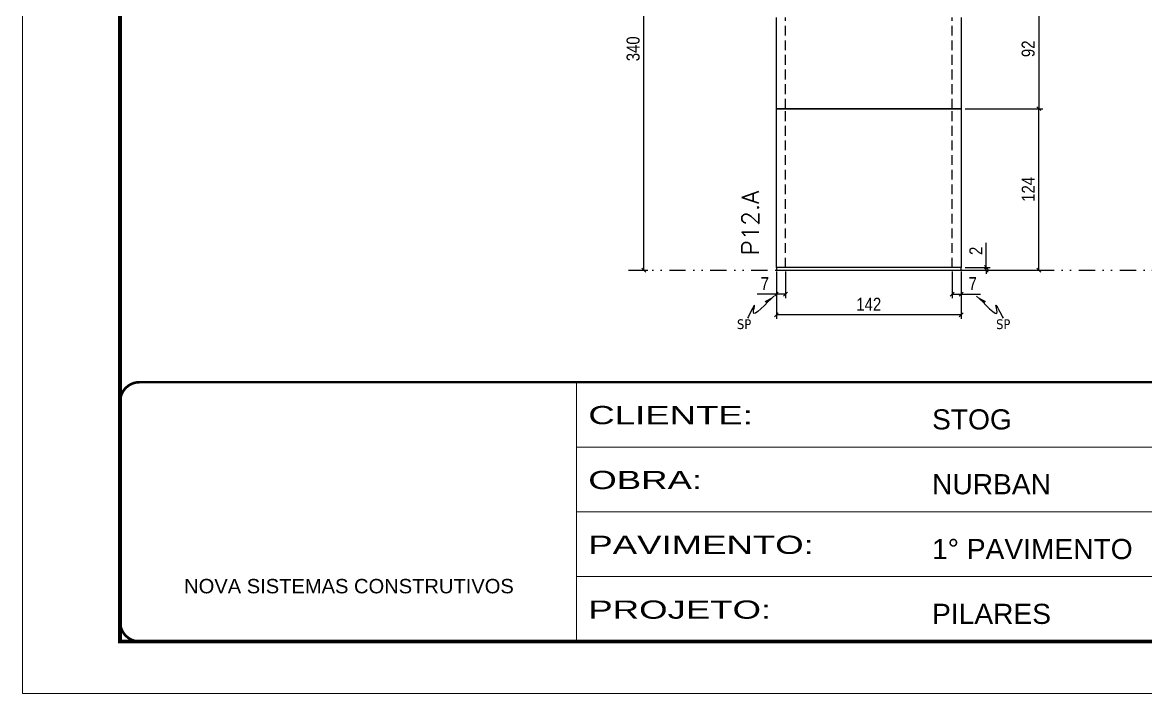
# Model space of a CAD drawing. Header units: millimetres. Extents: x 169816 to 178745, y 96537 to 113647.
# Drawn here: x 174585 to 175447, y 108023 to 108538 of the extents above; entities that cross this region are included whole.
import ezdxf

# ---------------------------------------------------------------- set-up
doc = ezdxf.new("R2010")
doc.units = ezdxf.units.MM
for name, pattern in [('CONTINUO', [0]), ('DASHED', [0.75, 0.5, -0.25]), ('DIVIDE2', [0.625, 0.25, -0.125, 0, -0.125, 0, -0.125]), ('HIDDEN', [0.375, 0.25, -0.125])]:
    doc.linetypes.add(name, pattern=pattern)
for name, color, linetype in [('COTA', 241, 'Continuous'), ('Nível', 160, 'Continuous'), ('Painéis', 200, 'Continuous'), ('Sarrafo de Pressão', 42, 'HIDDEN'), ('texto', 7, 'Continuous')]:
    doc.layers.add(name, color=color, linetype=linetype)
for name, color, linetype, lineweight in [('Folhas', 255, 'Continuous', 9), ('SARRAFO DE PRESSAO', 251, 'DASHED', 9), ('Texto Seção', 7, 'Continuous', 15)]:
    doc.layers.add(name, color=color, linetype=linetype, lineweight=lineweight)
doc.styles.add('ARIAL', font='arial.ttf')
doc.styles.add('COTA TECNICA', font='techl___.ttf', dxfattribs={"height": 10})
doc.styles.add('COTA TECNICA-50', font='techl___.ttf', dxfattribs={"height": 10})
doc.styles.add('REGUA-120', font='ROMANS.shx', dxfattribs={"height": 15})
doc.styles.get("Standard").update_dxf_attribs({"font": 'arial.ttf'})
doc.styles.add('Tecnologia', font='')
doc.styles.get('Tecnologia').set_extended_font_data('Forgotten Futurist')
doc.dimstyles.new('COTA PAINEL-50', dxfattribs={"dimtxt": 10, "dimasz": 3, "dimexe": 3, "dimexo": 3, "dimgap": 3, "dimtad": 1, "dimdec": 1, "dimzin": 12, "dimdsep": 46, "dimtxsty": 'COTA TECNICA-50', "dimblk1": 'OBLIQUE', "dimblk2": 'OBLIQUE', "dimsah": 1, "dimcen": 0.9, "dimclrd": 4, "dimclre": 4, "dimclrt": 240, "dimadec": 1, "dimazin": 3, "dimtfac": 1, "dimtdec": 1, "dimtmove": 0, "dimatfit": 3, "dimfxl": 1, "dimtolj": 1, "dimtzin": 12, "dimarcsym": 0})
doc.dimstyles.new('PAINEL', dxfattribs={"dimtxt": 10, "dimasz": 3, "dimexe": 3, "dimexo": 3, "dimgap": 3, "dimtad": 1, "dimdec": 1, "dimzin": 12, "dimdsep": 46, "dimtxsty": 'COTA TECNICA', "dimblk1": 'OBLIQUE', "dimblk2": 'OBLIQUE', "dimsah": 1, "dimcen": 0.9, "dimclrd": 4, "dimclre": 4, "dimclrt": 240, "dimadec": 1, "dimazin": 3, "dimtfac": 1, "dimtdec": 1, "dimtmove": 0, "dimatfit": 3, "dimfxl": 1, "dimtolj": 1, "dimtzin": 12, "dimarcsym": 0})
doc.dimstyles.get("Standard").update_dxf_attribs({"dimtxt": 0.18, "dimasz": 0.18, "dimexe": 0.18, "dimexo": 0.0625, "dimgap": 0.09, "dimtad": 0, "dimtih": 1, "dimtoh": 1, "dimdec": 4, "dimzin": 0, "dimdsep": 46, "dimtxsty": 'Standard', "dimcen": 0.09, "dimadec": 0, "dimazin": 0, "dimtfac": 1, "dimtdec": 4, "dimtofl": 0, "dimtmove": 0, "dimatfit": 3, "dimfxl": 1, "dimtolj": 1, "dimtzin": 0, "dimarcsym": 0})

# ---------------------------------------------------------------- blocks, each defined once
blk = doc.blocks.new('9999999999')
at = {"color": 30, "linetype": 'CONTINUO'}
for p, q in [((98564.56, 34230.21), (98564.56, 34429.45)), ((98564.56, 34379.64), (99583.98, 34379.64)), ((98564.56, 34329.83), (99487.98, 34329.83)), ((98564.56, 34280.02), (99487.98, 34280.02))]:
    blk.add_line(p, q, dxfattribs=at)
at = {"color": 30, "linetype": 'CONTINUO', "const_width": 2}
blk.add_lwpolyline([(99583.98, 34230.21), (99583.98, 34414.45, 0.414214), (99568.98, 34429.45), (98228.98, 34429.45, 0.414214), (98213.98, 34414.45), (98213.98, 34245.21, 0.414214), (98228.98, 34230.21), (99583.98, 34230.21)], format="xyb", dxfattribs=at)
at = {"layer": 'Folhas'}
blk.add_lwpolyline([(98138.98, 34190.21), (99623.98, 34190.21), (99623.98, 35240.21), (98138.98, 35240.21)], close=True, dxfattribs=at)
at = {"layer": 'Folhas', "color": 30, "const_width": 3}
blk.add_lwpolyline([(98213.98, 34230.21), (99583.98, 34230.21), (99583.98, 35200.21), (98213.98, 35200.21)], close=True, dxfattribs=at)
at = {"color": 7, "linetype": 'Continuous', "ltscale": 5, "style": 'ARIAL'}
for s, height, p in [('STOG', 15.483, (98837.68, 34393.13)), ('NURBAN', 15.483, (98837.68, 34343.32)), ('1° PAVIMENTO', 15.4829, (98837.68, 34293.51)), ('NOVA SISTEMAS CONSTRUTIVOS', 11.0592, (98263.19, 34267.21)), ('PILARES', 15.483, (98837.68, 34243.7))]:
    blk.add_text(s, height=height, dxfattribs=at).set_placement(p)
at = {"layer": 'Folhas', "color": 7, "style": 'Tecnologia', "width": 1.5}
for s, p in [('CLIENTE:', (98573.65, 34397.17)), ('OBRA:', (98573.65, 34347.31)), ('PAVIMENTO:', (98573.65, 34297.5)), ('PROJETO:', (98573.65, 34247.69))]:
    blk.add_text(s, height=14, dxfattribs=at).set_placement(p)
blk = doc.blocks.new('_Oblique')
at = {"color": 0, "linetype": 'ByBlock', "lineweight": -2}
blk.add_line((-0.5, -0.5), (0.5, 0.5), dxfattribs=at)
blk = doc.blocks.new('*D1125')
at = {"layer": 'COTA', "color": 4, "lineweight": -2, "transparency": 16777216}
for p, q in [((175052.99, 108688.21), (175064.84, 108688.21)), ((175061.84, 108348.21), (175061.84, 108688.21)), ((175052.99, 108348.21), (175064.84, 108348.21))]:
    blk.add_line(p, q, dxfattribs=at)
at = {"layer": 'Defpoints', "color": 0, "transparency": 16777216}
for p in [(175049.99, 108688.21), (175061.84, 108688.21), (175049.99, 108348.21)]:
    blk.add_point(p, dxfattribs=at)
at = {"layer": 'COTA', "color": 4, "lineweight": -2, "transparency": 16777216, "xscale": 3, "yscale": 3, "zscale": 3}
for p, rotation in [((175061.84, 108688.21), 90), ((175061.84, 108348.21), 270)]:
    blk.add_blockref('_Oblique', p, dxfattribs=dict(at, rotation=rotation))
at = {"layer": 'COTA', "color": 240, "transparency": 16777216, "insert": (175053.63, 108518.21), "char_height": 10, "attachment_point": 5, "rotation": 90, "style": 'COTA TECNICA-50'}
blk.add_mtext('\\A1;340', dxfattribs=at)
blk = doc.blocks.new('*D869')
at = {"layer": 'COTA', "color": 4, "lineweight": -2, "transparency": 16777216}
for p, q in [((175163.61, 108347.21), (175163.61, 108310.85)), ((175305.61, 108347.21), (175305.61, 108310.85)), ((175305.61, 108313.85), (175163.61, 108313.85))]:
    blk.add_line(p, q, dxfattribs=at)
at = {"layer": 'Defpoints', "color": 0, "transparency": 16777216}
for p in [(175163.61, 108350.21), (175305.61, 108350.21), (175163.61, 108313.85)]:
    blk.add_point(p, dxfattribs=at)
at = {"layer": 'COTA', "color": 4, "lineweight": -2, "transparency": 16777216, "xscale": 3, "yscale": 3, "zscale": 3, "rotation": 180}
blk.add_blockref('_Oblique', (175163.61, 108313.85), dxfattribs=at)
at = {"layer": 'COTA', "color": 4, "lineweight": -2, "transparency": 16777216, "xscale": 3, "yscale": 3, "zscale": 3}
blk.add_blockref('_Oblique', (175305.61, 108313.85), dxfattribs=at)
at = {"layer": 'COTA', "color": 240, "transparency": 16777216, "insert": (175234.61, 108321.93), "char_height": 10, "attachment_point": 5, "style": 'COTA TECNICA'}
blk.add_mtext('\\A1;142', dxfattribs=at)
blk = doc.blocks.new('*D870')
at = {"layer": 'COTA', "color": 4, "lineweight": -2, "transparency": 16777216}
for p, q in [((175298.61, 108347.21), (175298.61, 108326.7)), ((175305.61, 108345.21), (175305.61, 108326.7)), ((175298.61, 108329.7), (175305.61, 108329.7)), ((175305.61, 108329.7), (175320.34, 108329.7))]:
    blk.add_line(p, q, dxfattribs=at)
at = {"layer": 'Defpoints', "color": 0, "transparency": 16777216}
for p in [(175298.61, 108350.21), (175305.61, 108348.21), (175305.61, 108329.7)]:
    blk.add_point(p, dxfattribs=at)
at = {"layer": 'COTA', "color": 4, "lineweight": -2, "transparency": 16777216, "xscale": 3, "yscale": 3, "zscale": 3, "rotation": 180}
blk.add_blockref('_Oblique', (175298.61, 108329.7), dxfattribs=at)
at = {"layer": 'COTA', "color": 4, "lineweight": -2, "transparency": 16777216, "xscale": 3, "yscale": 3, "zscale": 3}
blk.add_blockref('_Oblique', (175305.61, 108329.7), dxfattribs=at)
at = {"layer": 'COTA', "color": 240, "transparency": 16777216, "insert": (175314.48, 108337.78), "char_height": 10, "attachment_point": 5, "style": 'COTA TECNICA-50'}
blk.add_mtext('\\A1;7', dxfattribs=at)
blk = doc.blocks.new('*D871')
at = {"layer": 'COTA', "color": 4, "lineweight": -2, "transparency": 16777216}
for p, q in [((175163.61, 108345.21), (175163.61, 108326.7)), ((175170.61, 108347.21), (175170.61, 108326.7)), ((175163.61, 108329.7), (175148.88, 108329.7)), ((175170.61, 108329.7), (175163.61, 108329.7))]:
    blk.add_line(p, q, dxfattribs=at)
at = {"layer": 'Defpoints', "color": 0, "transparency": 16777216}
for p in [(175163.61, 108348.21), (175170.61, 108350.21), (175163.61, 108329.7)]:
    blk.add_point(p, dxfattribs=at)
at = {"layer": 'COTA', "color": 4, "lineweight": -2, "transparency": 16777216, "xscale": 3, "yscale": 3, "zscale": 3, "rotation": 180}
blk.add_blockref('_Oblique', (175163.61, 108329.7), dxfattribs=at)
at = {"layer": 'COTA', "color": 4, "lineweight": -2, "transparency": 16777216, "xscale": 3, "yscale": 3, "zscale": 3}
blk.add_blockref('_Oblique', (175170.61, 108329.7), dxfattribs=at)
at = {"layer": 'COTA', "color": 240, "transparency": 16777216, "insert": (175154.75, 108337.78), "char_height": 10, "attachment_point": 5, "style": 'COTA TECNICA-50'}
blk.add_mtext('\\A1;7', dxfattribs=at)
blk = doc.blocks.new('*D872')
at = {"layer": 'COTA', "color": 4, "linetype": 'ByBlock', "lineweight": -2, "transparency": 16777216}
for p, q in [((175308.61, 108472.21), (175368.18, 108472.21)), ((175365.18, 108348.21), (175365.18, 108472.21)), ((175308.61, 108348.21), (175368.18, 108348.21))]:
    blk.add_line(p, q, dxfattribs=at)
at = {"layer": 'Defpoints', "color": 0, "linetype": 'ByBlock', "transparency": 16777216}
for p in [(175305.61, 108472.21), (175365.18, 108472.21), (175305.61, 108348.21)]:
    blk.add_point(p, dxfattribs=at)
at = {"layer": 'COTA', "color": 4, "linetype": 'ByBlock', "lineweight": -2, "transparency": 16777216, "xscale": 3, "yscale": 3, "zscale": 3}
for p, rotation in [((175365.18, 108472.21), 90), ((175365.18, 108348.21), 270)]:
    blk.add_blockref('_Oblique', p, dxfattribs=dict(at, rotation=rotation))
at = {"layer": 'COTA', "color": 240, "linetype": 'ByBlock', "transparency": 16777216, "insert": (175357.11, 108410.21), "char_height": 10, "attachment_point": 5, "rotation": 90, "style": 'COTA TECNICA'}
blk.add_mtext('\\A1;124', dxfattribs=at)
blk = doc.blocks.new('*D873')
at = {"layer": 'COTA', "color": 4, "lineweight": -2, "transparency": 16777216}
for p, q in [((175324.87, 108350.21), (175324.87, 108369.02)), ((175308.61, 108350.21), (175327.87, 108350.21)), ((175308.61, 108348.21), (175327.87, 108348.21)), ((175324.87, 108348.21), (175324.87, 108350.21)), ((175324.87, 108348.21), (175324.87, 108345.21))]:
    blk.add_line(p, q, dxfattribs=at)
at = {"layer": 'Defpoints', "color": 0, "transparency": 16777216}
for p in [(175305.61, 108350.21), (175305.61, 108348.21), (175324.87, 108348.21)]:
    blk.add_point(p, dxfattribs=at)
at = {"layer": 'COTA', "color": 4, "lineweight": -2, "transparency": 16777216, "xscale": 3, "yscale": 3, "zscale": 3}
for p, rotation in [((175324.87, 108350.21), 270), ((175324.87, 108348.21), 90)]:
    blk.add_blockref('_Oblique', p, dxfattribs=dict(at, rotation=rotation))
at = {"layer": 'COTA', "color": 240, "transparency": 16777216, "insert": (175316.87, 108362.96), "char_height": 10, "attachment_point": 5, "rotation": 90, "style": 'COTA TECNICA-50'}
blk.add_mtext('\\A1;2', dxfattribs=at)
blk = doc.blocks.new('*D874')
at = {"layer": 'COTA', "color": 4, "linetype": 'ByBlock', "lineweight": -2, "transparency": 16777216}
for p, q in [((175308.61, 108472.21), (175368.18, 108472.21)), ((175365.18, 108348.21), (175365.18, 108472.21)), ((175308.61, 108348.21), (175368.18, 108348.21))]:
    blk.add_line(p, q, dxfattribs=at)
at = {"layer": 'Defpoints', "color": 0, "linetype": 'ByBlock', "transparency": 16777216}
for p in [(175305.61, 108472.21), (175365.18, 108472.21), (175305.61, 108348.21)]:
    blk.add_point(p, dxfattribs=at)
at = {"layer": 'COTA', "color": 4, "linetype": 'ByBlock', "lineweight": -2, "transparency": 16777216, "xscale": 3, "yscale": 3, "zscale": 3}
for p, rotation in [((175365.18, 108472.21), 90), ((175365.18, 108348.21), 270)]:
    blk.add_blockref('_Oblique', p, dxfattribs=dict(at, rotation=rotation))
at = {"layer": 'COTA', "color": 240, "linetype": 'ByBlock', "transparency": 16777216, "insert": (175357.11, 108410.21), "char_height": 10, "attachment_point": 5, "rotation": 90, "style": 'COTA TECNICA'}
blk.add_mtext('\\A1;124', dxfattribs=at)
blk = doc.blocks.new('*D1136')
at = {"layer": 'COTA', "color": 4, "lineweight": -2, "transparency": 16777216}
for p, q in [((175305.11, 108564.21), (175368.18, 108564.21)), ((175365.18, 108564.21), (175365.18, 108472.21)), ((175308.61, 108472.21), (175368.18, 108472.21))]:
    blk.add_line(p, q, dxfattribs=at)
at = {"layer": 'Defpoints', "color": 0, "transparency": 16777216}
for p in [(175302.11, 108564.21), (175305.61, 108472.21), (175365.18, 108472.21)]:
    blk.add_point(p, dxfattribs=at)
at = {"layer": 'COTA', "color": 4, "lineweight": -2, "transparency": 16777216, "xscale": 3, "yscale": 3, "zscale": 3}
for p, rotation in [((175365.18, 108564.21), 90), ((175365.18, 108472.21), 270)]:
    blk.add_blockref('_Oblique', p, dxfattribs=dict(at, rotation=rotation))
at = {"layer": 'COTA', "color": 240, "transparency": 16777216, "insert": (175357.09, 108518.21), "char_height": 10, "attachment_point": 5, "rotation": 90, "style": 'COTA TECNICA'}
blk.add_mtext('\\A1;92', dxfattribs=at)

msp = doc.modelspace()

# ---------------------------------------------------------------- linework, layer by layer
at = {"layer": 'Nível', "color": 4, "linetype": 'DIVIDE2', "ltscale": 50}
msp.add_line((175049.99, 108348.21), (176029.52, 108348.21), dxfattribs=at)
at = {"layer": 'Painéis'}
for p, q in [((175163.61, 108472.21), (175163.61, 108542.21)), ((175305.61, 108542.21), (175305.61, 108536.21)), ((175305.61, 108536.21), (175305.61, 108472.21)), ((175163.61, 108472.21), (175305.61, 108472.21)), ((175163.61, 108350.21), (175163.61, 108472.21)), ((175305.61, 108472.21), (175163.61, 108472.21)), ((175305.61, 108472.21), (175305.61, 108350.21)), ((175305.61, 108350.21), (175163.61, 108350.21))]:
    msp.add_line(p, q, dxfattribs=at)
msp.add_lwpolyline([(175163.61, 108348.21), (175305.61, 108348.21), (175305.61, 108350.21), (175163.61, 108350.21)], close=True, dxfattribs=at)
at = {"layer": 'Sarrafo de Pressão', "ltscale": 30}
for p, q in [((175170.61, 108472.21), (175170.61, 108542.21)), ((175298.61, 108472.21), (175298.61, 108542.21)), ((175170.61, 108350.21), (175170.61, 108472.21)), ((175298.61, 108350.21), (175298.61, 108472.21))]:
    msp.add_line(p, q, dxfattribs=at)

# ---------------------------------------------------------------- block references
at = {"layer": 'SARRAFO DE PRESSAO', "color": 6, "linetype": 'ByBlock'}
msp.add_blockref('9999999999', (76445.54, 73832.6), dxfattribs=at)

# ---------------------------------------------------------------- texts
at = {"layer": 'texto', "color": 0, "char_height": 7.5, "attachment_point": 5}
for insert in [(175138.84, 108306.54), (175337.86, 108306.54)]:
    msp.add_mtext('{\\fTahoma|b0|i0|c0|p34;\\C4;SP}', dxfattribs=dict(at, insert=insert))
at = {"layer": 'Texto Seção', "insert": (175150.14, 108359.46), "char_height": 13, "width": 285.3299, "attachment_point": 7, "rotation": 90, "style": 'REGUA-120'}
msp.add_mtext('P12.A', dxfattribs=at)

# ---------------------------------------------------------------- dimensions: what is measured, and where the dimension line sits
at = {"layer": 'COTA'}
for base, p1, p2, angle, dimstyle, picture, middle in [((175061.84, 108688.21), (175049.99, 108348.21), (175049.99, 108688.21), 90, 'COTA PAINEL-50', '*D1125', (175053.63, 108518.21)), ((175365.18, 108472.21), (175302.11, 108564.21), (175305.61, 108472.21), 90, 'PAINEL', '*D1136', (175357.09, 108518.21)), ((175163.61, 108329.7), (175170.61, 108350.21), (175163.61, 108348.21), 180, 'COTA PAINEL-50', '*D871', (175154.75, 108337.78))]:
    dim = msp.add_linear_dim(base=base, p1=p1, p2=p2, angle=angle, dimstyle=dimstyle, dxfattribs=at)
    dim.commit()
    dim.dimension.update_dxf_attribs({"geometry": picture, "text_midpoint": middle})
at = {"layer": 'COTA', "linetype": 'ByBlock'}
for picture in ['*D872', '*D874']:
    dim = msp.add_aligned_dim(p1=(175305.61, 108348.21), p2=(175305.61, 108472.21), distance=-59.57, dimstyle='PAINEL', dxfattribs=at)
    dim.commit()
    dim.dimension.update_dxf_attribs({"geometry": picture, "text_midpoint": (175357.11, 108410.21)})
at = {"layer": 'COTA'}
dim = msp.add_linear_dim(base=(175324.87, 108348.21), p1=(175305.61, 108350.21), p2=(175305.61, 108348.21), angle=90, dimstyle='COTA PAINEL-50', dxfattribs=at)
dim.commit()
dim.dimension.update_dxf_attribs({"geometry": '*D873', "text_midpoint": (175324.87, 108362.96), "dimtype": 160})
dim = msp.add_linear_dim(base=(175163.61, 108313.85), p1=(175305.61, 108350.21), p2=(175163.61, 108350.21), angle=180, dimstyle='PAINEL', override={"dimarcsym": 2}, dxfattribs=at)
dim.commit()
dim.dimension.update_dxf_attribs({"geometry": '*D869', "text_midpoint": (175234.61, 108321.93)})
dim = msp.add_linear_dim(base=(175305.61, 108329.7), p1=(175298.61, 108350.21), p2=(175305.61, 108348.21), dimstyle='COTA PAINEL-50', dxfattribs=at)
dim.commit()
dim.dimension.update_dxf_attribs({"geometry": '*D870', "text_midpoint": (175314.48, 108337.78)})

# ---------------------------------------------------------------- leaders
at = {"layer": 'COTA', "path_type": 1}
for points in [[(175161.78, 108328.03), (175146, 108316.2), (175146.92, 108321.01), (175141.37, 108311.22)], [(175317.44, 108328.03), (175333.23, 108316.2), (175332.3, 108321.01), (175337.85, 108311.22)]]:
    msp.add_leader(points, dimstyle='Standard', override={"dimasz": 8}, dxfattribs=at)

doc.saveas('drawing.dxf')
